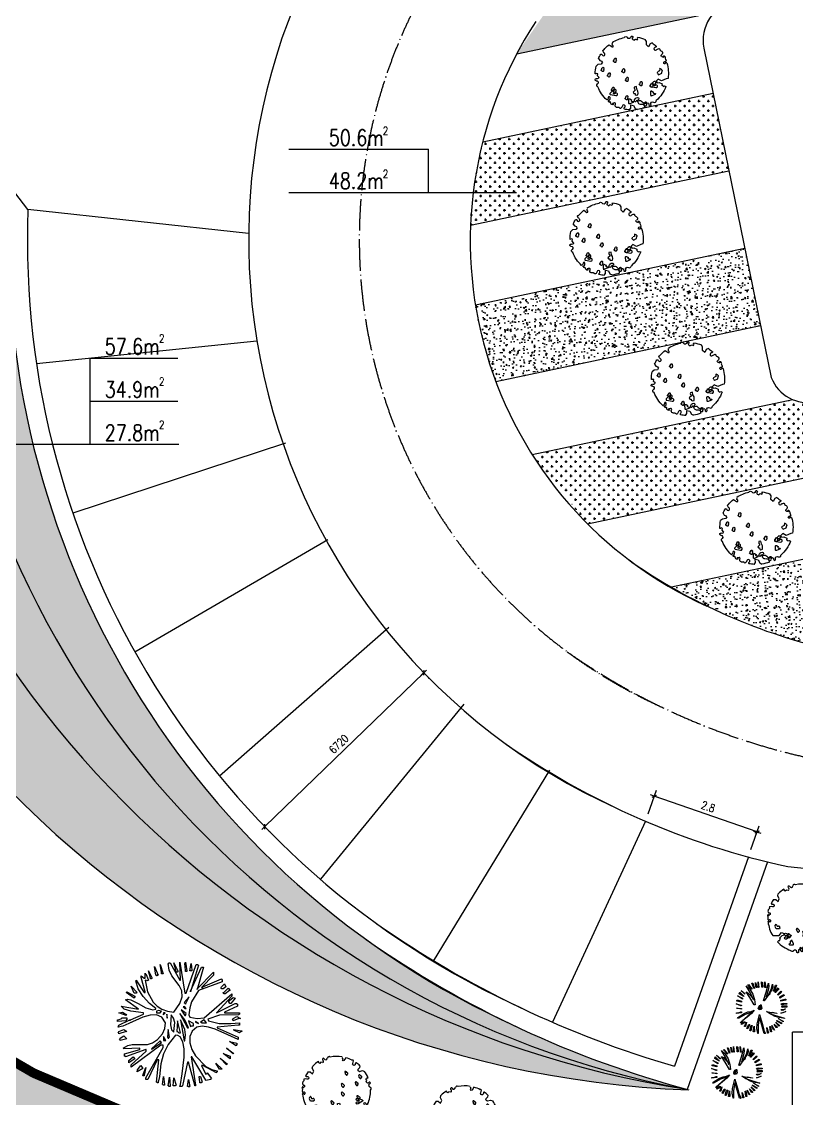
# Model space of a CAD drawing. Extents: x 1035948 to 1665131, y -158296 to 142149.
# Drawn here: x 1333770 to 1357333, y 6568 to 39292 of the extents above; entities that cross this region are included whole.
import ezdxf

# ---------------------------------------------------------------- set-up
doc = ezdxf.new("R2010")
doc.units = 0
doc.header["$LTSCALE"] = 200
doc.header["$MEASUREMENT"] = 0
doc.linetypes.add('ACAD_ISO04W100', pattern=[30.5, 24, -3, 0.5, -3])
doc.layers.get('0').update_dxf_attribs({"linetype": 'CONTINUOUS'})
doc.layers.get('DEFPOINTS').update_dxf_attribs({"linetype": 'CONTINUOUS'})
for name, color, linetype in [('CH1', 7, 'CONTINUOUS'), ('CH3', 7, 'CONTINUOUS'), ('DL', 21, 'CONTINUOUS'), ('PUB_TEXT', 7, 'CONTINUOUS'), ('WLL1', 7, 'CONTINUOUS'), ('ZXX', 6, 'ACAD_ISO04W100'), ('尾', 7, 'CONTINUOUS'), ('枸骨球', 7, 'CONTINUOUS'), ('紫薇', 7, 'CONTINUOUS'), ('紫鹃', 7, 'CONTINUOUS'), ('红花继木', 7, 'CONTINUOUS'), ('蜀桧柏', 7, 'CONTINUOUS'), ('青桐', 7, 'CONTINUOUS')]:
    doc.layers.add(name, color=color, linetype=linetype)
doc.styles.add('_HZTXT', font='txt.shx', dxfattribs={"width": 0.8, "bigfont": 'hztxt.shx'})
doc.styles.add('DIM_FONT', font='SIMPLEX.shx', dxfattribs={"width": 0.8})
doc.styles.add('HZTXT', font='COMPLEX', dxfattribs={"width": 0.75, "bigfont": 'HZTXT'})
doc.dimstyles.new('DIMN80', dxfattribs={"dimscale": 0.8, "dimtxt": 300, "dimasz": 1, "dimexe": 250, "dimexo": 300, "dimgap": 150, "dimtad": 1, "dimdec": 0, "dimzin": 0, "dimdsep": 46, "dimtxsty": 'DIM_FONT', "dimblk": '_DIMX', "dimcen": 0.09, "dimclrt": 7, "dimadec": 0, "dimazin": 0, "dimtfac": 1, "dimtdec": 0, "dimtix": 1, "dimtmove": 2, "dimatfit": 3, "dimldrblk": '_DIMX', "dimfxl": 0, "dimtolj": 1, "dimtzin": 0, "dimarcsym": 0})
pattern_1 = [(50, (382304.2, -26483.74), (430.35611, -37.65128), [45, -495]), (355, (382304.2, -26483.74), (-83.2508, 451.31528), [36, -396]), (100.4514, (382340.05, -26486.9), (347.10563, 413.66373), [38.24411, -420.68527]), (46.1842, (382304.2, -26363.74), (640.34463, -99.3114), [67.5, -742.5]), (96.6356, (382357.55, -26372), (560.79762, 584.47072), [57.36617, -631.0278]), (351.1842, (382304.2, -26363.74), (560.79717, 584.47116), [54, -594]), (21, (382364.2, -26393.74), (358.14423, -241.57133), [45, -495]), (326, (382364.2, -26393.74), (145.9892, 435.09003), [36, -396]), (71.4514, (382394.03, -26413.88), (504.13358, 193.5183), [38.24411, -420.68527]), (37.5, (382304.18, -26483.74), (7.295913, 199.736312), [0, -391.2, 0, -402, 0, -397.5]), (7.5, (382304.18, -26483.74), (157.841722, 236.647027), [0, -229.2, 0, -382.2, 0, -151.5]), (327.5, (382170.38, -26483.74), (320.293462, -13.532923), [0, -150, 0, -468, 0, -621]), (317.5, (382110.38, -26483.74), (349.9117, 60.06299), [0, -195, 0, -310.8, 0, -441])]
pattern_2 = [(0, (382304.18, -26483.74), (144, 144), [72, -216]), (90, (382340.18, -26519.74), (-144, 144), [72, -216])]

# ---------------------------------------------------------------- blocks, each defined once
blk = doc.blocks.new('ZW13')
at = {"layer": '紫薇', "color": 3}
for p, q in [((243, 1809), (253, 1845)), ((274, 1753), (243, 1809)), ((250, 1705), (274, 1753)), ((274, 1655), (250, 1705)), ((324, 1670), (274, 1655)), ((422, 1828), (324, 1670)), ((-1033, 1582), (-1063, 1618)), ((-1046, 1548), (-1033, 1582)), ((-990, 1515), (-1046, 1548)), ((-924, 1578), (-990, 1515)), ((-822, 1560), (-924, 1578)), ((1517, 686), (1559, 736)), ((1568, 611), (1517, 686)), ((1532, 513), (1568, 611)), ((1559, 736), (1590, 717)), ((1590, 717), (1631, 741)), ((-1674, -896), (-1580, -884)), ((-1580, -884), (-1329, -883)), ((-1329, -883), (-1200, -731)), ((-1180, -902), (-1297, -1025)), ((-1297, -1025), (-1261, -1091)), ((-1200, -731), (-1060, -788)), ((-1091, -884), (-1180, -902)), ((-1060, -788), (-1091, -884)), ((-35, -659), (75, -637)), ((-4, -790), (-35, -659)), ((-17, -900), (-4, -790)), ((13, -991), (-17, -900)), ((52, -1068), (13, -991)), ((137, -1054), (52, -1068)), ((75, -637), (95, -676)), ((105, -728), (84, -803)), ((84, -803), (229, -858)), ((95, -676), (105, -728)), ((179, -1005), (137, -1054)), ((216, -923), (158, -948)), ((158, -948), (179, -1005)), ((229, -858), (216, -923)), ((1404, -656), (1418, -610)), ((1436, -724), (1404, -656)), ((1418, -610), (1460, -598)), ((1474, -759), (1436, -724)), ((1460, -598), (1497, -635)), ((1540, -768), (1474, -759)), ((1497, -635), (1551, -696)), ((1551, -696), (1600, -704)), ((-1364, -1174), (-1421, -1230)), ((-1302, -1175), (-1364, -1174)), ((-1302, -1175), (-1261, -1091)), ((-728, -1322), (-797, -1354)), ((-797, -1354), (-767, -1396)), ((-767, -1396), (-581, -1396)), ((-767, -1396), (-767, -1396)), ((-675, -1166), (-736, -1251)), ((-736, -1251), (-725, -1257)), ((-546, -1346), (-611, -1174))]:
    blk.add_line(p, q, dxfattribs=at)
at = {"layer": '紫薇', "color": 6}
for p, q in [((1075, 1145), (1086, 1208)), ((-1482, -524), (-1546, -426)), ((-1538, -337), (-1485, -277)), ((-1307, -535), (-1482, -524)), ((-1481, -278), (-1431, -379)), ((-1431, -379), (-1353, -379)), ((-1285, -480), (-1307, -535)), ((456, -1259), (387, -1292)), ((387, -1292), (417, -1333)), ((417, -1333), (417, -1333)), ((417, -1333), (603, -1333)), ((509, -1103), (448, -1188)), ((448, -1188), (459, -1194)), ((638, -1283), (573, -1112))]:
    blk.add_line(p, q, dxfattribs=at)
at = {"layer": '紫薇', "color": 3}
for points in [[(996, 1554, 0.458896), (940, 1494, -1.384087), (802, 1522, 0.154486), (834, 1666, 0.399915), (802, 1694, 0.046838), (770, 1690, -0.59472)], [(-1754, 851, 0.458896), (-1685, 807, -1.384087), (-1689, 666, 0.154486), (-1836, 672, 0.399915), (-1858, 637, 0.046838), (-1848, 606, -0.59472)], [(1091, -370), (1320, -458, -0.607385), (1327, -523), (1091, -680, -1.869813), (1091, -566, 1.869813), (1091, -484, -1.869813), (1091, -370, -3.299345)], [(-928, -774), (-699, -862, -0.607385), (-692, -927), (-928, -1084, -1.869813), (-928, -969, 1.869813), (-928, -888, -1.869813), (-928, -774, -3.299345)], [(1200, -1282, 0.03423), (1256, -1262, 0.063985), (1294, -1239, 0.500016), (1289, -1073, -0.670073), (1307, -992, 0.019354), (1401, -973, -1.005451), (1407, -997, 1.082377), (1421, -1042, 0.409629), (1480, -903, -0.56295), (1521, -849, 0.100146), (1533, -848, 0.066196)], [(-21, -1800, -0.54974), (57, -1596, 0.452185), (192, -1364, -0.925414), (266, -1332, 0.875639), (338, -1307, 0.465482), (118, -1191, 0.808244), (139, -1309, -0.987341), (138, -1363, 0.341272), (-9, -1474, -0.323697), (-201, -1629, 0.546166), (-271, -1751, -1.29929), (-368, -1773, 0.756879), (-537, -1718, -0.622428), (-692, -1698, -1.164409)], [(961, -1481, 0.458896), (923, -1408, -1.384087), (997, -1288, 0.154486), (1121, -1367, 0.399915), (1158, -1347, 0.046838), (1165, -1315, -0.59472)]]:
    blk.add_lwpolyline(points, format="xyb", dxfattribs=at)
for points in [[(-1627, 1070), (-1512, 1066), (-1383, 963), (-1319, 1100), (-1392, 1256), (-1373, 1376)], [(1075, 1145), (1165, 1083), (1331, 1128), (1446, 1088)], [(1189, 1391), (1165, 1279), (1086, 1208)], [(741, -1606), (644, -1546), (583, -1392), (459, -1479), (445, -1650), (369, -1744)]]:
    blk.add_lwpolyline(points, dxfattribs=at)
for centre, radius, start, end in [((-795, 1744), 51.7, 27.9173, 237.5825), ((-868, 1630), 83.4, 303.0151, 57.5825), ((-668, 1812), 92.2, 207.9173, 356.4026), ((-489, 1800), 86.7, 48.8054, 176.4026), ((-84, 49), 1850, 80.2804, 100.8372), ((-84, 49), 1850, 62.488, 74.1006), ((-84, 49), 1850, 62.488, 63.9699), ((-84, 49), 1850, 121.957, 134.1734), ((-84, 49), 1850, 46.511, 54.4587), ((-1546, 256), 438, 136.1057, 143.9475), ((-84, 49), 1850, 162.488, 163.9699), ((-84, 49), 1850, 146.511, 154.4587), ((-84, 49), 1850, 21.957, 34.1734), ((-1848, 175), 108, 142.4288, 217.9242), ((-84, 49), 1850, 178.1396, 182.3727), ((-1915, 227), 23.2, 313.3673, 142.4288), ((-1825, 437), 104, 158.5919, 264.8551), ((-1761, 412), 173, 143.9475, 158.5919), ((-1890, 200), 12.7, 133.3673, 313.9902), ((-1021, -700), 1238, 129.5553, 133.9902), ((-1838, 289), 44.5, 309.5553, 84.8551), ((1609, 546), 83.4, 203.0151, 317.5825), ((-84, 49), 1850, 336.1791, 0.8372), ((1753, 318), 92.2, 107.9173, 256.4026), ((1709, 455), 51.7, 287.9173, 137.5825), ((1711, 144), 86.7, 308.8054, 76.4026), ((-1808, 85), 168, 222.2525, 236.3782), ((-2163, -40), 263, 335.2731, 339.249), ((-84, 49), 1850, 186.1791, 210.7411), ((-1884, -145), 34.6, 31.2858, 159.249), ((-1891, -39), 18, 236.3782, 309.7518), ((-1838, -103), 64.9, 20.3451, 129.7518), ((-1819, -106), 41.5, 211.2858, 313.2681), ((-1826, -99), 51.6, 313.2681, 20.3451), ((-84, 49), 1850, 330.9986, 332.3727), ((1525, -778), 18, 26.3782, 33.1764), ((1391, -844), 168, 12.2525, 26.3782), ((1760, -913), 263, 125.2731, 127.4492), ((-84, 49), 1850, 223.7489, 250.8372), ((-743, -1289), 36.8, 294.914, 60.505), ((-645, -1187), 36.8, 20.6116, 144.353), ((-581, -1359), 36.8, 270, 20.6116), ((-531, -1393), 2.21, 270, 20.6116), ((-160, -1589), 42.9, 25.545, 262.4723), ((-142, -1658), 42.9, 138.3085, 269.9924), ((-127, -1613), 42.9, 349.4417, 82.4723), ((-70, -1661), 42.9, 286.5981, 110.4312), ((-84, 49), 1850, 296.511, 304.4587), ((-84, 49), 1850, 312.488, 313.9699), ((-100, -1709), 42.9, 169.0267, 9.3228), ((-84, 49), 1850, 271.957, 284.1734)]:
    blk.add_arc(centre, radius, start, end, dxfattribs=at)
at = {"layer": '紫薇', "color": 6}
for centre, radius, start, end in [((405, 1047), 42.9, 25.545, 262.4723), ((423, 978), 42.9, 138.3085, 269.9924), ((466, 927), 42.9, 169.0267, 9.3228), ((438, 1023), 42.9, 349.4417, 82.4723), ((496, 975), 42.9, 286.5981, 110.4312), ((1160, 859), 42.9, 25.545, 262.4723), ((1178, 790), 42.9, 138.3085, 269.9924), ((1220, 739), 42.9, 169.0267, 9.3228), ((1193, 835), 42.9, 349.4417, 82.4723), ((1250, 787), 42.9, 286.5981, 110.4312), ((217, 388), 42.9, 25.545, 262.4723), ((235, 319), 42.9, 138.3085, 269.9924), ((277, 268), 42.9, 169.0267, 9.3228), ((250, 364), 42.9, 349.4417, 82.4723), ((307, 316), 42.9, 286.5981, 110.4312), ((971, 482), 42.9, 25.545, 262.4723), ((989, 413), 42.9, 138.3085, 269.9924), ((1031, 362), 42.9, 169.0267, 9.3228), ((1004, 458), 42.9, 349.4417, 82.4723), ((1061, 410), 42.9, 286.5981, 110.4312), ((-1484, -386), 73.6, 137.9903, 212.6767), ((-1483, -279), 2.21, 26.4023, 137.9903), ((-1353, -452), 73.6, 338.152, 90), ((-349, -553), 42.9, 25.545, 262.4723), ((-316, -577), 42.9, 349.4417, 82.4723), ((217, -82), 42.9, 25.545, 262.4723), ((235, -152), 42.9, 138.3085, 269.9924), ((277, -203), 42.9, 169.0267, 9.3228), ((250, -106), 42.9, 349.4417, 82.4723), ((307, -155), 42.9, 286.5981, 110.4312), ((1065, -271), 42.9, 25.545, 262.4723), ((1083, -340), 42.9, 138.3085, 269.9924), ((1125, -391), 42.9, 169.0267, 9.3228), ((1098, -295), 42.9, 349.4417, 82.4723), ((1156, -343), 42.9, 286.5981, 110.4312), ((-820, -836), 42.9, 25.545, 262.4723), ((-802, -905), 42.9, 138.3085, 269.9924), ((-760, -956), 42.9, 169.0267, 9.3228), ((-787, -860), 42.9, 349.4417, 82.4723), ((-730, -908), 42.9, 286.5981, 110.4312), ((-331, -622), 42.9, 138.3085, 269.9924), ((-289, -673), 42.9, 169.0267, 9.3228), ((-258, -625), 42.9, 286.5981, 110.4312), ((539, -1125), 36.8, 20.6116, 144.353), ((594, -930), 42.9, 25.545, 262.4723), ((612, -999), 42.9, 138.3085, 269.9924), ((654, -1050), 42.9, 169.0267, 9.3228), ((627, -954), 42.9, 349.4417, 82.4723), ((684, -1002), 42.9, 286.5981, 110.4312), ((441, -1226), 36.8, 294.914, 60.505), ((603, -1296), 36.8, 270, 20.6116), ((653, -1331), 2.21, 270, 20.6116)]:
    blk.add_arc(centre, radius, start, end, dxfattribs=at)
at = {"layer": '紫薇', "color": 6, "style": 'HZTXT', "oblique": -180, "text_generation_flag": 4, "width": 0.75, "flags": 9}
for tag in ['YSIZE', 'XSIZE']:
    blk.add_attdef(tag, (-67, 18), '', height=0.433, rotation=180, dxfattribs=at)
blk = doc.blocks.new('ZW11')
at = {"layer": '枸骨球', "color": 85, "linetype": 'Continuous'}
for points in [[(-1137, 1845), (-826, 1553), (-588, 1132), (-433, 675), (-378, 235), (-469, 235), (-826, 848), (-1146, 1333), (-991, 1242), (-799, 1059), (-625, 848), (-561, 693), (-533, 693), (-817, 1278), (-1137, 1845)], [(-954, 1937), (-625, 1544), (-680, 1571), (-991, 1909), (-954, 1937)], [(-652, 2065), (-588, 2065), (-442, 1608), (-497, 1635), (-652, 2065)], [(-351, 2120), (-222, 1699), (-286, 1699), (-286, 1727), (-314, 1727), (-351, 2120)], [(-131, 2184), (-76, 1727), (-76, 1699), (-104, 1699), (-131, 2184)], [(143, 2184), (235, 2120), (263, 1727), (171, 1727), (143, 2184)], [(747, 2065), (775, 1781), (720, 1480), (555, 931), (537, 876), (720, 1086), (747, 1086), (381, 565), (354, 565), (354, 601), (327, 601), (546, 1315), (747, 2065)], [(418, 2184), (509, 1699), (445, 1699), (418, 2184)], [(1086, 1974), (1113, 1727), (1012, 1507), (875, 1297), (811, 1086), (747, 1086), (747, 1113), (958, 1525), (1086, 1974)], [(1333, 1882), (1424, 1882), (1241, 1388), (1150, 1388), (1177, 1480), (1333, 1882)], [(-1869, 995), (-1448, 812), (-1448, 720), (-1869, 995)], [(-1686, 1297), (-1320, 931), (-1384, 967), (-1723, 1178), (-1686, 1297)], [(-1567, 1452), (-1229, 1178), (-1229, 1150), (-1293, 1150), (-1567, 1452)], [(1543, 1662), (1607, 1571), (1360, 1297), (1360, 1269), (1296, 1269), (1296, 1360), (1543, 1662)], [(1790, 1388), (1845, 1297), (1543, 1059), (1543, 1086), (1516, 1086), (1543, 1150), (1790, 1388)], [(2028, 1113), (2064, 1022), (1699, 812), (1699, 903), (2028, 1113)], [(-1997, 327), (-1540, 199), (-1540, 171), (-1567, 171), (-1567, 144), (-1595, 144), (-1997, 327)], [(-1906, 656), (-1540, 537), (-1540, 473), (-1933, 537), (-1933, 601), (-1906, 656)], [(107, 263), (171, -48), (107, -167), (-58, -167), (-122, -76), (-85, 62), (6, 181), (107, 235), (107, 263)], [(52, 144), (52, 107), (-76, -167), (-76, -194), (52, -48), (52, 144)], [(2119, 720), (2211, 720), (2211, 629), (1790, 537), (1790, 629), (2119, 720)], [(2001, 382), (2275, 354), (2275, 290), (2183, 290), (1881, 235), (1845, 263), (1817, 290), (1845, 354), (2001, 382)], [(1881, 144), (2275, 144), (2275, 53), (1881, 16), (1881, 53), (1845, 107), (1881, 144)], [(-1960, -39), (-1567, -76), (-1540, -76), (-1540, -130), (-1960, -39)], [(-1631, -350), (-1540, -350), (-1540, -441), (-1960, -496), (-1960, -441), (-1933, -441), (-1631, -377), (-1631, -350)], [(-469, -222), (-689, -496), (-1064, -798), (-1411, -1082), (-1521, -1210), (-1567, -1320), (-1595, -1292), (-1631, -1292), (-1595, -1228), (-680, -405), (-652, -377), (-1229, -570), (-1759, -881), (-1842, -899), (-1869, -899), (-1842, -835), (-1311, -496), (-1000, -368), (-716, -314), (-469, -222)], [(-12, -588), (226, -1430), (354, -1905), (473, -2115), (473, -2179), (445, -2179), (445, -2207), (418, -2207), (418, -2179), (381, -2179), (16, -899), (-12, -899), (-12, -926), (-94, -1219), (-131, -1530), (-131, -2179), (-168, -2179), (-168, -2143), (-250, -1768), (-213, -1356), (-12, -588)], [(564, -314), (994, -405), (1022, -405), (1022, -441), (784, -405), (784, -469), (811, -469), (967, -533), (967, -561), (903, -561), (564, -314)], [(967, -561), (2092, -899), (2092, -926), (1488, -816), (1205, -716), (967, -561)], [(1058, -405), (1452, -469), (1452, -496), (1058, -405)], [(2211, -314), (2092, -387), (1946, -441), (1790, -469), (2211, -314)], [(2183, -103), (2001, -213), (1900, -240), (1845, -222), (1817, -167), (2028, -167), (2183, -103)], [(-1265, -1173), (-1229, -1265), (-1540, -1411), (-1503, -1320), (-1265, -1173)], [(-1110, -1228), (-1201, -1594), (-1293, -1594), (-1293, -1539), (-1265, -1539), (-1110, -1228)], [(-927, -1411), (-835, -1411), (-1018, -1750), (-1018, -1777), (-1046, -1750), (-1082, -1750), (-1082, -1722), (-927, -1411)], [(-716, -1503), (-625, -1503), (-744, -1960), (-808, -1960), (-808, -1932), (-835, -1932), (-716, -1503)], [(-469, -1567), (-442, -2051), (-533, -2051), (-533, -2024), (-561, -2024), (-469, -1567)], [(601, -1686), (747, -2115), (720, -2115), (720, -2143), (656, -2143), (601, -1686)], [(839, -1594), (903, -1594), (994, -2051), (930, -2051), (930, -2024), (903, -2024), (839, -1594)], [(1022, -1503), (1241, -1905), (1177, -1868), (1150, -1868), (1022, -1503)], [(1205, -1384), (1479, -1631), (1479, -1686), (1388, -1686), (1205, -1384)], [(1360, -1228), (1699, -1539), (1634, -1539), (1634, -1567), (1607, -1539), (1360, -1228)], [(1452, -1082), (1845, -1292), (1845, -1356), (1424, -1109), (1452, -1082)], [(1543, -926), (1973, -1137), (1973, -1201), (1543, -926)]]:
    blk.add_lwpolyline(points, dxfattribs=at)
blk = doc.blocks.new('ZW09')
at = {"layer": '青桐', "color": 3, "linetype": 'Continuous'}
for p, q in [((-813, 1719), (-866, 2024)), ((-866, 2024), (-737, 1719)), ((-615, 1826), (-661, 2101)), ((-661, 2101), (-562, 1773)), ((-386, 2131), (-356, 2131)), ((-348, 1902), (-386, 2131)), ((-356, 2154), (-310, 2154)), ((-356, 2131), (-356, 2154)), ((-249, 1704), (-348, 1902)), ((-310, 2154), (26, 1544)), ((-104, 1849), (-181, 2154)), ((-181, 2154), (-28, 1849)), ((26, 2177), (201, 1087)), ((48, 1544), (26, 2177)), ((201, 2131), (224, 2177)), ((224, 1902), (201, 2131)), ((224, 2177), (277, 1872)), ((224, 1849), (224, 1902)), ((254, 1087), (605, 2101)), ((376, 1872), (429, 2131)), ((681, 2078), (407, 1140)), ((407, 1163), (788, 2002)), ((429, 2131), (452, 1902)), ((452, 1902), (452, 1872)), ((605, 2101), (658, 2101)), ((864, 2002), (635, 1216)), ((658, 2101), (658, 2078)), ((658, 2078), (681, 2078)), ((788, 2002), (864, 2002)), ((-1522, 1521), (-1499, 1544)), ((-1431, 1247), (-1522, 1521)), ((-1499, 1544), (-1499, 1521)), ((-1499, 1521), (-1225, 1110)), ((-1324, 1697), (-1225, 1620)), ((-1324, 1643), (-1324, 1697)), ((-1194, 1140), (-1324, 1643)), ((-1225, 1620), (-1194, 1620)), ((-1194, 1796), (-1194, 1773)), ((-1194, 1643), (-1194, 1796)), ((-1194, 1773), (-1171, 1773)), ((-1194, 1620), (-1194, 1643)), ((-1194, 1544), (-1103, 1133)), ((-1095, 1521), (-1194, 1544)), ((-1171, 1773), (-1072, 1544)), ((-1095, 1544), (-1095, 1521)), ((-1072, 1544), (-1095, 1544)), ((-996, 1620), (-1072, 1872)), ((-1072, 1872), (-943, 1620)), ((-996, 1598), (-996, 1620)), ((-966, 1598), (-996, 1598)), ((-966, 1620), (-966, 1598)), ((-943, 1620), (-966, 1620)), ((-790, 1719), (-813, 1719)), ((-790, 1697), (-790, 1719)), ((-767, 1697), (-790, 1697)), ((-767, 1719), (-767, 1697)), ((-737, 1719), (-767, 1719)), ((-615, 1773), (-615, 1826)), ((-562, 1773), (-615, 1773)), ((2, 1354), (-249, 1704)), ((-104, 1826), (-104, 1849)), ((-51, 1826), (-104, 1826)), ((-51, 1849), (-51, 1826)), ((-28, 1849), (-51, 1849)), ((26, 1544), (48, 1544)), ((277, 1849), (224, 1849)), ((277, 1872), (277, 1849)), ((452, 1872), (376, 1872)), ((635, 1239), (1215, 1826)), ((1215, 1719), (788, 1293)), ((833, 1316), (1497, 1598)), ((1215, 1826), (1215, 1719)), ((1497, 1598), (1497, 1567)), ((1497, 1567), (1520, 1567)), ((1520, 1567), (1520, 1491)), ((-1858, 1110), (-1834, 1140)), ((-1834, 1140), (-1552, 988)), ((-1576, 1087), (-1682, 1338)), ((-1682, 1338), (-1476, 1110)), ((-1263, 972), (-1431, 1247)), ((-1194, 1110), (-1194, 1140)), ((94, 1171), (2, 1354)), ((109, 965), (94, 1171)), ((407, 1140), (407, 1163)), ((681, 1186), (445, 789)), ((635, 1216), (635, 1239)), ((1520, 1491), (681, 1186)), ((788, 1293), (833, 1293)), ((833, 1293), (833, 1316)), ((1474, 1262), (1497, 1316)), ((1497, 1262), (1474, 1262)), ((1497, 1316), (1596, 1415)), ((1497, 1239), (1497, 1262)), ((1550, 1239), (1497, 1239)), ((1649, 1316), (1550, 1239)), ((1573, 1110), (1725, 1262)), ((1596, 1415), (1649, 1316)), ((1779, 1186), (1626, 1064)), ((1725, 1262), (1802, 1186)), ((1802, 1186), (1779, 1186)), ((-1880, 858), (-1804, 881)), ((-1423, 530), (-1880, 858)), ((-1576, 911), (-1858, 1110)), ((-1804, 881), (-1697, 858)), ((-1697, 858), (-1438, 728)), ((-1499, 1087), (-1576, 1087)), ((-1576, 934), (-1576, 911)), ((-1552, 934), (-1576, 934)), ((-1552, 988), (-1552, 934)), ((-1499, 1110), (-1499, 1087)), ((-1476, 1110), (-1499, 1110)), ((-1042, 728), (-1263, 972)), ((-1225, 1110), (-1194, 1110)), ((-1103, 1133), (-904, 774)), ((-904, 774), (-767, 629)), ((33, 721), (109, 965)), ((353, 957), (178, 759)), ((178, 759), (224, 728)), ((201, 1087), (254, 1087)), ((224, 706), (353, 957)), ((445, 789), (376, 569)), ((887, 225), (1855, 1064)), ((1855, 988), (1321, 401)), ((1550, 1110), (1573, 1110)), ((1550, 1087), (1550, 1110)), ((1573, 1087), (1550, 1087)), ((1573, 1064), (1573, 1087)), ((1626, 1064), (1573, 1064)), ((1748, 835), (1779, 835)), ((1748, 759), (1748, 835)), ((1779, 759), (1748, 759)), ((1779, 835), (1901, 934)), ((1779, 728), (1779, 759)), ((1977, 911), (1824, 728)), ((1855, 1064), (1855, 988)), ((1901, 934), (1977, 911)), ((-2109, 401), (-1987, 424)), ((-1858, 302), (-2109, 401)), ((-2033, 629), (-1423, 530)), ((-1926, 530), (-2033, 629)), ((-1987, 424), (-1834, 324)), ((-1690, 462), (-1926, 530)), ((-1248, 401), (-1690, 462)), ((-1438, 728), (-1164, 576)), ((-1248, 347), (-1248, 401)), ((-1164, 576), (-920, 500)), ((-813, 553), (-1042, 728)), ((-920, 500), (-813, 530)), ((-813, 530), (-813, 553)), ((-714, 477), (-790, 454)), ((-790, 454), (-790, 401)), ((-790, 401), (-661, 401)), ((-767, 629), (-600, 523)), ((-638, 454), (-714, 477)), ((-661, 401), (-615, 454)), ((-615, 454), (-638, 454)), ((-600, 523), (-401, 454)), ((-485, 401), (-539, 401)), ((-539, 347), (-485, 401)), ((-539, 401), (-539, 378)), ((-401, 454), (-181, 424)), ((-181, 424), (33, 721)), ((254, 378), (71, 500)), ((71, 500), (201, 302)), ((147, 607), (201, 553)), ((178, 607), (147, 607)), ((254, 553), (178, 629)), ((178, 629), (178, 607)), ((201, 553), (254, 553)), ((224, 728), (224, 706)), ((376, 569), (346, 324)), ((1321, 401), (1977, 728)), ((2053, 629), (1596, 424)), ((1596, 424), (1596, 401)), ((1596, 401), (1802, 401)), ((1824, 728), (1779, 728)), ((1802, 401), (2106, 401)), ((1977, 728), (2030, 728)), ((2030, 728), (2030, 706)), ((2030, 706), (2053, 706)), ((2053, 706), (2053, 629)), ((2106, 401), (2129, 401)), ((2129, 401), (2129, 347)), ((-2162, 149), (-2140, 149)), ((-2162, 96), (-2162, 149)), ((-1858, 119), (-2162, 96)), ((-2140, 149), (-2010, 195)), ((-2109, -34), (-1728, 149)), ((-2010, 195), (-2010, 225)), ((-2010, 225), (-1834, 225)), ((-1766, 20), (-1979, -72)), ((-1858, 324), (-1858, 302)), ((-1834, 324), (-1858, 324)), ((-1858, 149), (-1858, 119)), ((-1834, 149), (-1858, 149)), ((-1834, 225), (-1834, 149)), ((-1270, 241), (-1766, 20)), ((-1728, 119), (-1705, 149)), ((-1728, 149), (-1728, 119)), ((-1705, 149), (-1248, 347)), ((-1019, 317), (-1270, 241)), ((-790, 332), (-1019, 317)), ((-607, 248), (-790, 332)), ((-478, 42), (-607, 248)), ((-539, 378), (-562, 347)), ((-562, 347), (-539, 324)), ((-539, 324), (-539, 347)), ((-493, -156), (-478, 42)), ((-409, 225), (-432, 347)), ((-432, 347), (-432, 248)), ((-432, 248), (-432, 225)), ((-432, 225), (-409, 225)), ((-280, 324), (-295, -19)), ((-188, 210), (-280, 324)), ((-150, 58), (-188, 210)), ((-181, -262), (-150, 58)), ((-51, 119), (-81, -262)), ((48, -308), (-51, 119)), ((208, 149), (26, 378)), ((26, 378), (300, -133)), ((201, -186), (48, 149)), ((48, 149), (178, -590)), ((201, 302), (224, 302)), ((330, -133), (208, 149)), ((224, 302), (254, 378)), ((506, 20), (330, 119)), ((330, 119), (407, -79)), ((346, 324), (376, 248)), ((376, 248), (635, 195)), ((506, -57), (506, 20)), ((681, 20), (582, 96)), ((582, 96), (582, 73)), ((582, 73), (681, 20)), ((635, 195), (887, 225)), ((887, 149), (757, 73)), ((757, 73), (788, 73)), ((788, 73), (788, 42)), ((788, 42), (963, 42)), ((963, 42), (887, 149)), ((1428, 317), (1016, 172)), ((1016, 172), (1039, 119)), ((1039, 119), (1413, 27)), ((1413, 27), (1824, 20)), ((2106, 324), (1428, 317)), ((1824, 20), (2129, 42)), ((1878, 149), (1901, 195)), ((1901, 149), (1878, 149)), ((1901, 195), (2030, 271)), ((2106, 195), (1901, 119)), ((1901, 119), (1901, 149)), ((2030, 271), (2160, 195)), ((2106, 347), (2106, 324)), ((2129, 347), (2106, 347)), ((2160, 195), (2106, 195)), ((2129, 42), (2129, -34)), ((-2140, -110), (-2109, -34)), ((-1979, -72), (-2140, -110)), ((-2140, -308), (-2109, -262)), ((-2109, -308), (-2140, -308)), ((-2109, -262), (-1934, -186)), ((-1858, -262), (-2109, -339)), ((-2109, -339), (-2109, -308)), ((-1934, -186), (-1834, -262)), ((-1834, -262), (-1858, -262)), ((-760, -544), (-584, -339)), ((-584, -339), (-493, -156)), ((-386, -186), (-409, -461)), ((-333, -461), (-386, -186)), ((-295, -19), (-264, -202)), ((-264, -202), (-181, -285)), ((-181, -285), (-181, -262)), ((-81, -262), (-51, -262)), ((-51, -262), (-5, -308)), ((-5, -308), (48, -308)), ((224, -369), (201, -186)), ((201, -568), (224, -369)), ((300, -133), (330, -133)), ((467, -240), (376, -438)), ((407, -79), (452, -57)), ((452, -57), (506, -57)), ((628, -110), (467, -240)), ((818, -72), (628, -110)), ((1039, -103), (818, -72)), ((1268, -171), (1039, -103)), ((1718, -377), (1268, -171)), ((2084, -34), (1344, -110)), ((1344, -110), (1344, -133)), ((1344, -133), (2084, -461)), ((2084, -537), (1718, -377)), ((1931, -209), (1931, -186)), ((1931, -186), (2183, -232)), ((2129, -308), (1931, -209)), ((2129, -34), (2084, -34)), ((2183, -262), (2129, -308)), ((2183, -232), (2206, -232)), ((2206, -262), (2183, -262)), ((2206, -232), (2206, -262)), ((-2086, -537), (-2063, -491)), ((-2063, -537), (-2086, -537)), ((-2063, -491), (-1934, -415)), ((-1834, -514), (-2063, -568)), ((-2063, -568), (-2063, -537)), ((-1957, -842), (-1804, -750)), ((-1934, -415), (-1834, -514)), ((-1804, -750), (-1644, -712)), ((-638, -743), (-1682, -1505)), ((-1644, -712), (-1293, -720)), ((-1293, -720), (-1111, -712)), ((-1111, -712), (-935, -659)), ((-661, -590), (-966, -872)), ((-943, -872), (-615, -644)), ((-935, -659), (-760, -544)), ((-615, -644), (-661, -590)), ((-562, -743), (-638, -743)), ((-562, -819), (-562, -743)), ((-463, -568), (-539, -438)), ((-539, -438), (-539, -537)), ((-539, -537), (-539, -568)), ((-539, -568), (-463, -568)), ((-379, -712), (-539, -1040)), ((-409, -461), (-386, -491)), ((-386, -491), (-356, -491)), ((-127, -385), (-379, -712)), ((-356, -461), (-333, -461)), ((-356, -491), (-356, -461)), ((-36, -400), (-127, -385)), ((41, -445), (-36, -400)), ((132, -621), (41, -445)), ((178, -865), (132, -621)), ((178, -590), (201, -590)), ((201, -590), (201, -568)), ((376, -438), (376, -659)), ((376, -659), (452, -895)), ((2007, -766), (1779, -613)), ((1779, -613), (2030, -667)), ((2007, -743), (2007, -766)), ((2030, -743), (2007, -743)), ((2030, -667), (2030, -743)), ((2084, -461), (2084, -537)), ((-1934, -842), (-1957, -842)), ((-1934, -872), (-1934, -842)), ((-1377, -842), (-1934, -872)), ((-1911, -1048), (-1377, -895)), ((-1911, -1124), (-1911, -1048)), ((-1880, -1124), (-1911, -1124)), ((-1171, -895), (-1880, -1147)), ((-1880, -1147), (-1880, -1124)), ((-1682, -1429), (-1149, -949)), ((-1377, -895), (-1377, -842)), ((-1171, -1886), (-562, -819)), ((-1149, -895), (-1171, -895)), ((-1149, -949), (-1149, -895)), ((-966, -872), (-943, -895)), ((-943, -895), (-943, -872)), ((-539, -1040), (-638, -1398)), ((185, -1154), (178, -865)), ((452, -895), (582, -1116)), ((582, -1116), (948, -1482)), ((1802, -1223), (1550, -1025)), ((1550, -1025), (1802, -1124)), ((1901, -1048), (1672, -842)), ((1672, -842), (1931, -1025)), ((1802, -1124), (1802, -1223)), ((1901, -1025), (1901, -1048)), ((1931, -1025), (1901, -1025)), ((-1758, -1276), (-1606, -1147)), ((-1552, -1223), (-1758, -1353)), ((-1758, -1353), (-1758, -1276)), ((-1682, -1505), (-1682, -1429)), ((-1606, -1147), (-1552, -1223)), ((-1453, -1604), (-1347, -1452)), ((-1347, -1452), (-1270, -1558)), ((-767, -1253), (-1095, -1939)), ((-790, -2039), (-714, -1253)), ((-714, -1253), (-767, -1253)), ((-638, -1398), (-691, -1833)), ((117, -1741), (185, -1154)), ((300, -1330), (125, -2168)), ((330, -1330), (300, -1330)), ((559, -2138), (330, -1330)), ((429, -1147), (582, -2138)), ((452, -1147), (429, -1147)), ((940, -1963), (452, -1147)), ((788, -1452), (811, -1505)), ((833, -1452), (788, -1452)), ((811, -1505), (940, -1756)), ((1321, -1711), (833, -1452)), ((948, -1482), (1154, -1589)), ((1421, -1581), (1291, -1375)), ((1291, -1375), (1520, -1581)), ((1672, -1429), (1443, -1200)), ((1443, -1200), (1703, -1406)), ((1672, -1406), (1672, -1429)), ((1703, -1406), (1672, -1406)), ((-1270, -1558), (-1476, -1680)), ((-1476, -1680), (-1453, -1604)), ((-1270, -1810), (-1248, -1734)), ((-1225, -1810), (-1270, -1810)), ((-1248, -1734), (-1171, -1528)), ((-1171, -1528), (-1225, -1787)), ((-1225, -1787), (-1225, -1810)), ((-1171, -1939), (-1171, -1886)), ((-691, -1833), (-737, -2039)), ((-584, -2115), (-539, -1833)), ((-539, -1833), (-508, -2115)), ((-386, -2168), (-333, -1863)), ((-333, -1863), (-310, -2168)), ((-203, -2168), (-181, -1886)), ((-181, -1886), (-104, -2138)), ((48, -2115), (117, -1741)), ((734, -2039), (711, -1833)), ((711, -1833), (757, -1833)), ((757, -1833), (811, -2039)), ((940, -1756), (986, -1734)), ((986, -1711), (1138, -1909)), ((986, -1734), (986, -1711)), ((1154, -1589), (1344, -1635)), ((1321, -1680), (1321, -1711)), ((1344, -1680), (1321, -1680)), ((1344, -1635), (1344, -1680)), ((1520, -1581), (1421, -1581)), ((-1095, -1939), (-1171, -1939)), ((-767, -2039), (-790, -2039)), ((-767, -2062), (-767, -2039)), ((-737, -2062), (-767, -2062)), ((-737, -2039), (-737, -2062)), ((-562, -2115), (-584, -2115)), ((-562, -2138), (-562, -2115)), ((-508, -2138), (-562, -2138)), ((-508, -2115), (-508, -2138)), ((-356, -2168), (-386, -2168)), ((-356, -2191), (-356, -2168)), ((-310, -2191), (-356, -2191)), ((-310, -2168), (-310, -2191)), ((-127, -2168), (-203, -2168)), ((-127, -2138), (-127, -2168)), ((-104, -2138), (-127, -2138)), ((26, -2191), (48, -2115)), ((102, -2191), (26, -2191)), ((125, -2168), (102, -2191)), ((300, -2191), (330, -1939)), ((330, -2191), (300, -2191)), ((330, -1939), (376, -2191)), ((353, -2214), (330, -2191)), ((353, -2191), (353, -2214)), ((376, -2191), (353, -2191)), ((559, -2168), (559, -2138)), ((582, -2168), (559, -2168)), ((582, -2138), (582, -2168)), ((734, -2062), (734, -2039)), ((788, -2062), (734, -2062)), ((788, -2039), (788, -2062)), ((811, -2039), (788, -2039)), ((1115, -1939), (940, -1985)), ((940, -1985), (940, -1963)), ((1115, -1909), (1115, -1939)), ((1138, -1909), (1115, -1909))]:
    blk.add_line(p, q, dxfattribs=at)
blk = doc.blocks.new('_DIMX')
blk.add_line((-150, 0), (150, 0))
at = {"const_width": 50}
blk.add_lwpolyline([(-70, -70), (70, 70)], dxfattribs=at)
blk = doc.blocks.new('*D618')
at = {"layer": 'DEFPOINTS', "color": 0}
for p in [(1352983, 15772), (1352719, 15013), (1355842, 13929)]:
    blk.add_point(p, dxfattribs=at)
at = {"layer": 'WLL1', "color": 0, "lineweight": -2}
for p, q in [((1352798, 15240), (1353048, 15961)), ((1356105, 14688), (1352984, 15772)), ((1355921, 14156), (1356171, 14877))]:
    blk.add_line(p, q, dxfattribs=at)
at = {"layer": 'WLL1', "color": 0, "lineweight": -2, "xscale": 0.8, "yscale": 0.8, "zscale": 0.8}
for p, rotation in [((1352983, 15772), 160.8558966801864), ((1356106, 14688), 340.8558966801864)]:
    blk.add_blockref('_DIMX', p, dxfattribs=dict(at, rotation=rotation))
at = {"layer": 'WLL1', "color": 7, "insert": (1354623, 15457), "char_height": 240, "attachment_point": 5, "rotation": 340.8559, "style": 'DIM_FONT'}
blk.add_mtext('\\A1;2.8', dxfattribs=at)
blk = doc.blocks.new('*D619')
at = {"layer": 'DEFPOINTS', "color": 0}
for p in [(1345986, 19522), (1341155, 14850), (1341155, 14850)]:
    blk.add_point(p, dxfattribs=at)
at = {"layer": 'WLL1', "color": 0, "lineweight": -2}
for p, q in [((1345985, 19521), (1341156, 14851)), ((1346153, 19349), (1346125, 19378)), ((1341322, 14678), (1341294, 14706))]:
    blk.add_line(p, q, dxfattribs=at)
at = {"layer": 'WLL1', "color": 0, "lineweight": -2, "xscale": 0.8, "yscale": 0.8, "zscale": 0.8}
for p, rotation in [((1345986, 19522), 44.04025460397544), ((1341155, 14850), 224.0402546039755)]:
    blk.add_blockref('_DIMX', p, dxfattribs=dict(at, rotation=rotation))
at = {"layer": 'WLL1', "color": 7, "insert": (1343404, 17358), "char_height": 240, "attachment_point": 5, "rotation": 44.0403, "style": 'DIM_FONT'}
blk.add_mtext('\\A1;6720', dxfattribs=at)

msp = doc.modelspace()

# ---------------------------------------------------------------- hatches: boundary and pattern name
at = {"layer": '尾', "ltscale": 20}
h = msp.add_hatch(dxfattribs=at)
h.set_pattern_fill('MUDST', color=3, scale=720, style=0)
h.set_pattern_definition([(0, (744441.66, -17705.53), (360, 180), [180, -180, 0, -180, 0, -180])])
edge = h.paths.add_edge_path()
edge.add_spline(control_points=[(1327949.47772, 11886.31367), (1328221.48026, 10343.92961), (1328773.43598, 7734.53284), (1332360.3337, 5337.84099), (1336828.93875, 3701.53095), (1342156.60646, 2469.7284), (1347506.75637, 942.20074), (1351840.35527, -1507.44226), (1354675.18928, -4634.19849), (1356286.00871, -7015.11384), (1357116.16279, -8075.64968), (1357325.6495, -8336.79201)], knot_values=[339.8392760779, 339.8392760779, 339.8392760779, 339.8392760779, 4060.0166669303, 6762.9307932583, 10578.7596633109, 16038.3064140888, 20385.2807048805, 24464.9879221821, 28282.9872012071, 30815.2090727988, 31652.4576908199, 31652.4576908199, 31652.4576908199, 31652.4576908199], degree=3, periodic=0)
edge.add_line((1357325.6495, -8336.79201), (1357325.6495, -4096.35539))
edge.add_spline(control_points=[(1357325.6495, -4096.35539), (1355415.50325, -2317.70332), (1351603.23176, 1232.13195), (1344963.53048, 4392.16863), (1338930.62028, 5422.79189), (1334200.55689, 7231.79224), (1330679.87163, 9505.86208), (1328680.0484, 11260.7387), (1327819.77255, 12015.6444)], knot_values=[0, 0, 0, 0, 6501.2900543026, 12975.2800738342, 18002.2630385313, 21759.921750551, 25548.6162180139, 28408.8064521192, 28408.8064521192, 28408.8064521192, 28408.8064521192], degree=3, periodic=0)
edge.add_spline(control_points=[(1327934.70123, 12150.69075), (1327939.61358, 12062.57922), (1327944.52594, 11974.46769), (1327949.47772, 11886.31367)], knot_values=[0, 0, 0, 0, 222.8304033367, 222.8304033367, 222.8304033367, 222.8304033367], degree=3, periodic=0)
at = {"layer": '紫鹃', "ltscale": 20}
h = msp.add_hatch(dxfattribs=at)
h.set_pattern_fill('HEX', color=41, scale=720, style=0)
h.set_pattern_definition([(0, (596285.81, -45900.56), (0, 155.884573), [90, -180]), (120, (596285.81, -45900.56), (-135, -77.942286), [90, -180]), (60, (596375.81, -45900.56), (-135, 77.942286), [90, -180])])
h.paths.add_polyline_path([(1328110.65657, 33927.26441), (1324865.42023, 34204.26312, 0.3744661323), (1353982.512, 6862.83675), (1353986.02984, 6872.7957, -0.0002524571), (1353955.69607, 6880.97656, -0.3387968563)])
at = {"layer": '红花继木', "ltscale": 20}
h = msp.add_hatch(dxfattribs=at)
h.set_pattern_fill('AR-CONC,_O', color=1, scale=60)
h.set_pattern_definition(pattern_1)
h.paths.add_polyline_path([(1364081.42801, 43982.37182), (1350795.03018, 41182.54525), (1348806.58537, 38310.81353), (1354823.59181, 39578.77003, -0.1458782612), (1355428.58161, 39901.36776), (1359204.87351, 40667.49938), (1360145.55012, 40862.8172, 0.2193255786)])
h = msp.add_hatch(dxfattribs=at)
h.set_pattern_fill('AR-CONC,_O', color=1, scale=60)
h.set_pattern_definition([(50, (596285.8, -45900.56), (430.35611, -37.65128), [45, -495]), (355, (596285.8, -45900.56), (-83.2508, 451.31528), [36, -396]), (100.4514, (596321.68, -45903.7), (347.10563, 413.66373), [38.24411, -420.68527]), (46.1842, (596285.8, -45780.56), (640.34463, -99.3114), [67.5, -742.5]), (96.6356, (596339.2, -45788.84), (560.7976, 584.4707), [57.3662, -631.0278]), (351.1842, (596285.8, -45780.56), (560.79717, 584.47116), [54, -594]), (21, (596345.8, -45810.56), (358.14423, -241.57133), [45, -495]), (326, (596345.8, -45810.56), (145.9892, 435.09003), [36, -396]), (71.4514, (596375.66, -45830.7), (504.13358, 193.5183), [38.24411, -420.68527]), (37.5, (596285.81, -45900.56), (7.295913, 199.736312), [0, -391.2, 0, -402, 0, -397.5]), (7.5, (596285.81, -45900.56), (157.84172, 236.64703), [0, -229.2, 0, -382.2, 0, -151.5]), (327.5, (596152.01, -45900.56), (320.293462, -13.532923), [0, -150, 0, -468, 0, -621]), (317.5, (596092.01, -45900.56), (349.9117, 60.06299), [0, -195, 0, -310.8, 0, -441])])
h.paths.add_polyline_path([(1333382.48857, 33477.28465), (1331216.92287, 33662.12756, 0.3553940393), (1353945.3794, 6883.76641, -0.0456773208), (1348627.62386, 8858.51696, -0.3011660787)])
h = msp.add_hatch(dxfattribs=at)
h.set_pattern_fill('AR-CONC,_O', color=1, scale=60)
h.set_pattern_definition(pattern_1)
h.paths.add_polyline_path([(1356214.96119, 30061.13504), (1355733.89244, 32412.46915), (1347553.67714, 30688.66226, 0.0496002882), (1348171.24021, 28366.09143)])
h = msp.add_hatch(dxfattribs=at)
h.set_pattern_fill('AR-CONC,_O', color=1, scale=60)
h.set_pattern_definition(pattern_1)
h.paths.add_polyline_path([(1353491.32485, 22129.05901, 0.0614235686), (1357340.43753, 20487.46872), (1362805.74675, 21639.16674, 0.0728032705), (1362747.92288, 22258.06317), (1362558.52588, 23202.63213), (1362579.18205, 23206.78143), (1362417.81051, 24010.12655)])
at = {"layer": '蜀桧柏', "ltscale": 20}
h = msp.add_hatch(dxfattribs=at)
h.set_pattern_fill('CROSS', color=60, scale=576, style=0)
h.set_pattern_definition(pattern_2)
h.paths.add_polyline_path([(1347775.67104, 35640.86105, 0.0527962055), (1347406.5064, 33110.35829), (1355252.8237, 34763.80326), (1354771.75496, 37115.13737)])
h = msp.add_hatch(dxfattribs=at)
h.set_pattern_fill('CROSS', color=60, scale=576, style=0)
h.set_pattern_definition([(0, (596285.81, -45900.56), (144, 144), [72, -216]), (90, (596321.81, -45936.56), (-144, 144), [72, -216])])
h.paths.add_polyline_path([(1353955.69607, 6880.97656, -0.0000858776), (1353945.3794, 6883.76641, -0.3553940393), (1331216.92287, 33662.12756), (1328110.65657, 33927.26441, 0.3387968563)])
h = msp.add_hatch(dxfattribs=at)
h.set_pattern_fill('CROSS', color=60, scale=576, style=0)
h.set_pattern_definition(pattern_2)
h.paths.add_polyline_path([(1361945.13228, 26363.22878), (1361515.70358, 28501.02486), (1357895.38868, 27742.38199, -0.1514095555), (1357188.48642, 27813.57569), (1349274.72905, 26145.91916), (1350952.87609, 24046.84391)])
h = msp.add_hatch(dxfattribs=at)
h.set_pattern_fill('CROSS', color=60, scale=576, style=0)
h.set_pattern_definition([(0, (744441.66, -17705.53), (144, 144), [72, -216]), (90, (744477.66, -17741.53), (-144, 144), [72, -216])])
edge = h.paths.add_edge_path()
edge.add_spline(control_points=[(1327949.47772, 11886.31367), (1327982.63096, 11296.10385), (1328110.10207, 9134.70211), (1328607.1538, 5339.97033), (1333204.97802, 2486.16631), (1337456.90098, 880.63332), (1341521.27098, 195.81415), (1344897.33442, -1134.46021), (1348033.70443, -2078.14752), (1349942.8182, -3540.2191), (1350478.02441, -3950.10027)], knot_values=[222.8304033369, 222.8304033369, 222.8304033369, 222.8304033369, 1714.7271087315, 5668.7148442773, 8991.6573541695, 14443.2684060378, 17161.5873692477, 19212.2782410588, 23520.4288601631, 25198.6705814857, 25198.6705814857, 25198.6705814857, 25198.6705814857], degree=3, periodic=0)
edge.add_spline(control_points=[(1350478.02441, -3950.10027), (1351530.7079, -5072.70214), (1353890.19221, -6724.62001), (1355625.42693, -9814.28261), (1356978.51213, -11020.47689), (1357325.6495, -11295.44348)], knot_values=[0, 0, 0, 0, 3951.0991603418, 7411.0138653666, 8519.4415265861, 8519.4415265861, 8519.4415265861, 8519.4415265861], degree=3, periodic=0)
edge.add_line((1357325.6495, -11295.44348), (1357325.6495, -8336.79201))
edge.add_spline(control_points=[(1357325.6495, -8336.79201), (1357116.16279, -8075.64968), (1356286.00871, -7015.11384), (1354675.18928, -4634.19849), (1351840.35527, -1507.44226), (1347506.75637, 942.20074), (1342156.60646, 2469.7284), (1336828.93875, 3701.53095), (1332360.3337, 5337.84099), (1328773.43598, 7734.53284), (1328221.48026, 10343.92961), (1327949.47772, 11886.31367)], knot_values=[339.839276078, 339.839276078, 339.839276078, 339.839276078, 1177.0878940991, 3709.3097656908, 7527.3090447158, 11607.0162620174, 15953.990552809, 21413.537303587, 25229.3661736396, 27932.2802999675, 31652.4576908199, 31652.4576908199, 31652.4576908199, 31652.4576908199], degree=3, periodic=0)

# ---------------------------------------------------------------- linework, layer by layer
for p, q in [((1348806.58537, 38310.81353, -27056.10778), (1354823.59181, 39578.77003, -27056.10778)), ((1348806.58537, 38310.81353, -27056.10778), (1354823.59181, 39578.77003, -27056.10778)), ((1347775.67104, 35640.86105, -27056.10778), (1354771.75496, 37115.13737, -27056.10778)), ((1341890.21251, 35415.81447, 27056.10778), (1346132.653, 35415.81447, 27056.10778)), ((1346132.653, 34107.17451, 27056.10778), (1346132.653, 35415.81447, 27056.10778)), ((1347406.5064, 33110.35829, -27056.10778), (1355252.8237, 34763.80326, -27056.10778)), ((1341890.21251, 34107.17451, 27056.10778), (1346132.653, 34107.17451, 27056.10778)), ((1346132.653, 34107.17451, 27056.10778), (1348798.30622, 34107.17451, 27056.10778)), ((1347553.67714, 30688.66226, -27056.10778), (1355733.89244, 32412.46915, -27056.10778)), ((1348171.24021, 28366.09143, -27056.10778), (1356214.96119, 30061.13504, -27056.10778)), ((1335854.85569, 29076.39766, 27056.10778), (1338520.5089, 29076.39766, 27056.10778)), ((1335854.85569, 26459.11773, 27056.10778), (1335854.85569, 29076.39766, 27056.10778)), ((1335854.85569, 27767.7577, 27056.10778), (1338520.5089, 27767.7577, 27056.10778)), ((1349274.72905, 26145.91916, -27056.10778), (1357188.48642, 27813.57569, -27056.10778)), ((1335854.85569, 26459.11773, 27056.10778), (1338520.5089, 26459.11773, 27056.10778)), ((1350952.87609, 24046.84391, -27056.10778), (1361945.13228, 26363.22878, -27056.10778)), ((1353458.45675, 22122.13275, -27056.10778), (1362417.81051, 24010.12655, -27056.10778))]:
    msp.add_line(p, q)
for centre, radius, start, end in [((1355117.96084, 37246.77764), 30405.14937, 185.742957503, 267.948552971), ((1358699.97647, 37286.25789), 30773.19173, 186.266505689, 261.19072219), ((1359039.02586, 34241.76636), 27828.14036, 181.19351343, 259.453152717), ((1362072.10793, 36915.42663), 17095.80375, 234.80174721, 257.813428748), ((1362072.10793, 36915.42663), 17095.80375, 234.80174721, 257.813428748), ((1362072.10793, 36915.42663), 23815.80375, 235.0084735, 257.813428748), ((1369723.33518, 132649.00868), 119686.14021, 263.9191106962, 281.9337802932)]:
    msp.add_arc(centre, radius, start, end)
msp.add_open_spline([(1327875.73102, 12309.52362, -28309.15327), (1328167.82724, 10623.14651, -28309.15327), (1328654.38351, 7814.08127, -28309.15327), (1332360.3337, 5337.84099, -28309.15327), (1336828.93875, 3701.53095, -28309.15327), (1342156.60646, 2469.7284, -28309.15327), (1347506.75637, 942.20074, -28309.15327), (1351840.35527, -1507.44226, -28309.15327), (1354675.18928, -4634.19849, -28309.15327), (1356286.00871, -7015.11384, -28309.15327), (1357116.16279, -8075.64968, -28309.15327), (1357325.6495, -8336.79201, -28309.15327)], degree=3, knots=[0, 0, 0, 0, 4060.0166669303, 6762.9307932583, 10578.7596633109, 16038.3064140888, 20385.2807048805, 24464.9879221821, 28282.9872012071, 30815.2090727988, 31652.4576908199, 31652.4576908199, 31652.4576908199, 31652.4576908199])
for points in [[(1327934.70123, 12150.69075, -28309.15327), (1328066.07271, 10097.21618, -28309.15327), (1329297.20362, 5514.93465, -28309.15327), (1332447.05554, 3069.76871, -28309.15327), (1338568.88699, 763.2409, -28309.15327), (1341746.88897, 27.82615, -28309.15327), (1344069.82629, -784.35723, -28309.15327), (1348838.84695, -2780.12144, -28309.15327), (1350478.02441, -3950.10027, -28309.15327)], [(1357325.6495, -4096.35539, -1253.04549), (1351350.84865, 920.20787, -1253.04549), (1344333.07815, 4252.6191, -1253.04549), (1338483.93034, 5728.10986, -1253.04549), (1334283.11617, 7366.99939, -1253.04549), (1330446.78729, 9806.80205, -1253.04549), (1327819.77255, 12015.6444, -1253.04549)]]:
    msp.add_spline(points, degree=3)
at = {"layer": 'CH1'}
for centre, radius, start, end in [((1359587.67745, 32675.16137), 18921.46223, 139.53781772, 245.824728536), ((1359540.09678, 32632.41804), 12142.99973, 146.741494953, 245.903408294), ((1359540.09678, 32632.41804), 12142.99973, 146.741494953, 245.903408294)]:
    msp.add_arc(centre, radius, start, end, dxfattribs=at)
at = {"layer": 'CH3', "const_width": 288}
msp.add_lwpolyline([(1284854.53468, 83345.84594), (1297040.55777, 61931.57488), (1298083.51163, 62525.07908), (1325235.19533, 14811.93179), (1329062.34217, 10740.94763), (1331543.23242, 8872.65647), (1334139.11617, 7366.99939), (1337203.46815, 6066.56395), (1339476.39252, 5389.65576), (1341612.91695, 4972.04668), (1344189.07815, 4252.6191), (1346182.45841, 3523.31947), (1348071.42244, 2681.52153), (1351206.84865, 920.20787), (1353351.8595, -590.15834), (1355252.45312, -2180.89671), (1356591.19005, -3473.32191), (1357181.6495, -4096.35539)], dxfattribs=at)
at = {"layer": 'CH3'}
msp.add_arc((1345606.83087, 30128.93023), 25487.52589, 216.938725418, 256.08235311, dxfattribs=at)
at = {"layer": 'DL'}
for p, q in [((1354491.13495, 38486.7322), (1356537.00913, 28487.05166)), ((1354491.13495, 38486.7322), (1356537.00913, 28487.05166)), ((1333962.42137, 33586.66356), (1330474.23164, 38102.45639)), ((1340667.07469, 32855.50529), (1333962.42137, 33586.66356)), ((1340919.76036, 29587.99368), (1334225.02857, 28904.13671)), ((1341787.63919, 26487.55525), (1335331.19606, 24362.05751)), ((1343075.80695, 23559.35688), (1337214.62005, 20147.95545)), ((1344928.07223, 20891.65614), (1339784.4171, 16386.65423)), ((1347200.18822, 18566.48481), (1342847.29799, 13252.384)), ((1349801.7809, 16560.79308), (1346265.88003, 10765.93275)), ((1352719.17175, 15013.02738), (1349894.17873, 8913.04547)), ((1355842.1547, 13928.90469), (1353599.05231, 7578.71518)), ((1356425.43367, 13778.7117), (1353986.02984, 6872.7957)), ((1359229.0857, 8607.76811, -18083.76634), (1357181.6495, 8607.76811, -18083.76634)), ((1357181.6495, -9560.23189, -18083.76634), (1357181.6495, 8607.76811, 601.0708))]:
    msp.add_line(p, q, dxfattribs=at)
for centre, radius, start, end in [((1355667.17606, 38725.32665), 1200, 101.468473447, 191.468473448), ((1355667.17606, 38725.32665), 1200, 101.468473447, 191.468473448), ((1359587.67745, 32675.16137), 26217.46223, 176.470945819, 245.824728536), ((1359587.67745, 32675.16137), 25641.46223, 177.962821563, 245.824728536), ((1357656.79423, 28918.4231), 1200, 201.068030762, 281.468473447), ((1357656.79423, 28918.4231), 1200, 201.068030762, 281.468473447), ((1362072.10793, 36915.42663), 30535.80375, 235.0084735, 253.890176849), ((1362072.10793, 36915.42663), 31111.80375, 235.0084735, 255.018629279)]:
    msp.add_arc(centre, radius, start, end, dxfattribs=at)
at = {"layer": 'PUB_TEXT'}
for p, q in [((1341890.21251, 34107.17451, 27056.10778), (1346154.73947, 34107.17451, 27056.10778)), ((1328582.62581, 26459.11773, 27056.10778), (1338542.59537, 26459.11773, 27056.10778))]:
    msp.add_line(p, q, dxfattribs=at)
at = {"layer": 'ZXX', "ltscale": 0.2}
for centre, radius, start, end in [((1359587.67745, 32675.16137), 15561.46223, 139.53781772, 245.824728536), ((1362072.10793, 36915.42663), 20455.80375, 235.0084735, 257.813428748)]:
    msp.add_arc(centre, radius, start, end, dxfattribs=at)

# ---------------------------------------------------------------- block references
at = {"layer": '枸骨球', "ltscale": 20, "xscale": 0.3600000001024455, "yscale": 0.3600000000005821, "zscale": 0.36}
for p in [(1356187.34243, 9355.11096, -27056.10778), (1355440.2764, 7390.59745, -27056.10778)]:
    msp.add_blockref('ZW11', p, dxfattribs=at)
at = {"layer": '紫薇', "ltscale": 20, "xscale": -0.6000000000276012, "yscale": 0.5999999999985448, "zscale": 0.6, "rotation": 22.71620430575141}
for p in [(1352268.96075, 37672.28932), (1351502.37399, 32648.31053), (1353974.82968, 28393.49418), (1356053.09848, 23872.23999)]:
    msp.add_blockref('ZW13', p, dxfattribs=at)
at = {"layer": '紫薇', "ltscale": 20, "xscale": 0.5599999979604036, "yscale": 0.5599999980004213, "zscale": 0.559999998}
for p in [(1357518.33622, 12042.46353, -27056.10778), (1343379.98663, 6811.03773, -18083.76634), (1347268.31004, 5916.88354, -27056.10778)]:
    msp.add_blockref('ZW13', p, dxfattribs=at)
at = {"layer": '青桐', "ltscale": 20, "xscale": 0.8640000000596046, "yscale": 0.864000000001397, "zscale": 0.864}
msp.add_blockref('ZW09', (1338551.60215, 8853.03013), dxfattribs=at)

# ---------------------------------------------------------------- texts
at = {"layer": 'PUB_TEXT', "style": '_HZTXT', "width": 0.8}
for s, height, p in [('50.6m ', 486, (1343102.25404, 35523.74503, 27056.10778)), ('2', 243, (1344740.00196, 35855.67266, 27056.10778)), ('48.2m ', 486, (1343102.25404, 34215.10507, 27056.10778)), ('2', 243, (1344740.00196, 34547.0327, 27056.10778)), ('2', 243, (1337942.67981, 29548.32707, 27056.10778)), ('57.6m ', 486, (1336296.60221, 29184.32822, 27056.10778)), ('2', 243, (1337942.67981, 28239.68711, 27056.10778)), ('34.9m ', 486, (1336296.60221, 27875.68826, 27056.10778)), ('2', 243, (1337942.67981, 26931.04715, 27056.10778)), ('27.8m ', 486, (1336296.60221, 26567.04829, 27056.10778))]:
    msp.add_text(s, height=height, dxfattribs=at).set_placement(p)

# ---------------------------------------------------------------- dimensions: what is measured, and where the dimension line sits
at = {"layer": 'WLL1'}
dim = msp.add_aligned_dim(p1=(1345985.95456, 19521.64977), p2=(1341155.27199, 14850.15045), distance=0.00202, dimstyle='DIMN80', dxfattribs=at)
dim.commit()
dim.dimension.update_dxf_attribs({"geometry": '*D619', "text_midpoint": (1343403.77542, 17358.42303)})
dim = msp.add_aligned_dim(p1=(1355842.1547, 13928.90469), p2=(1352719.17175, 15013.02738), distance=-803.72788, text='2.8', dimstyle='DIMN80', dxfattribs=at)
dim.commit()
dim.dimension.update_dxf_attribs({"geometry": '*D618', "text_midpoint": (1354622.94875, 15456.97238)})

doc.saveas('drawing.dxf')
